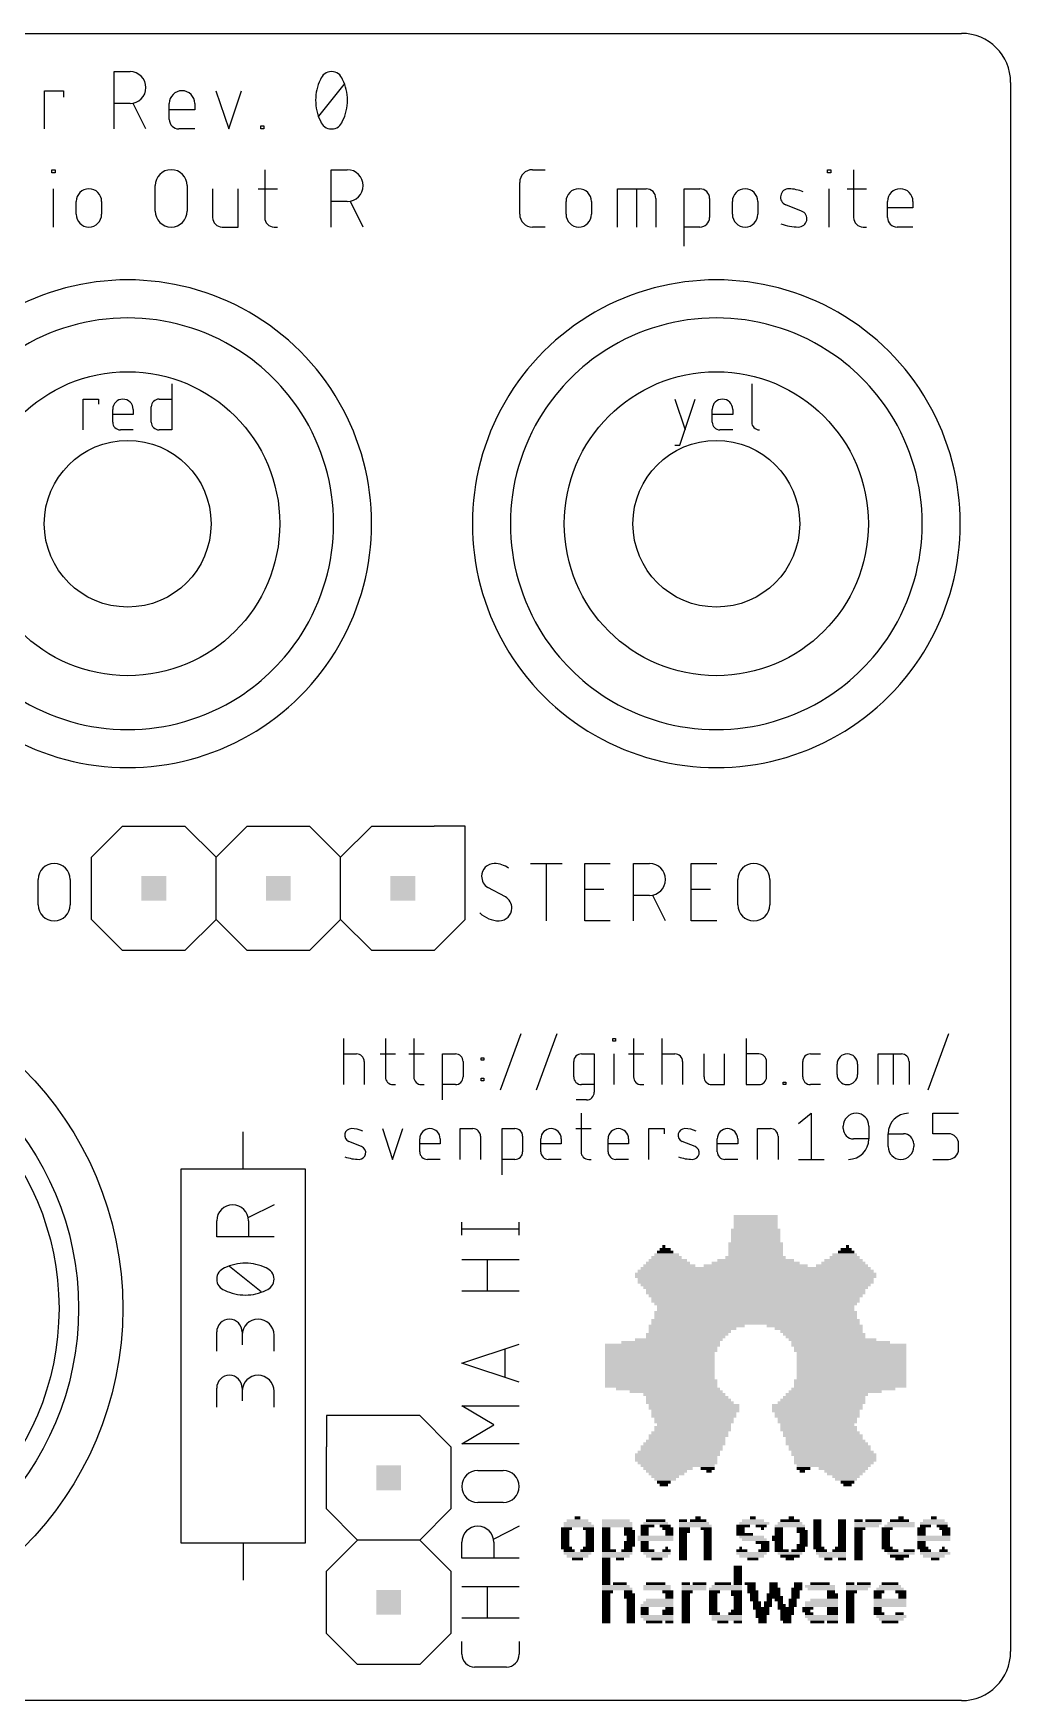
# Model space of a CAD drawing. Extents: x 0 to 48, y 0 to 43.3.
# Drawn here: x 28.08 to 48, y 0 to 34 of the extents above; entities that cross this region are included whole.
import ezdxf

# ---------------------------------------------------------------- set-up
doc = ezdxf.new("R2010")
doc.units = 0
for name, color, linetype in [('20', 30, 'CONTINUOUS'), ('21', 253, 'CONTINUOUS'), ('51', 253, 'CONTINUOUS')]:
    doc.layers.add(name, color=color, linetype=linetype)

# ---------------------------------------------------------------- blocks, each defined once
blk = doc.blocks.new('RECT')
blk.add_solid([(-0.5, -0.5), (0.5, -0.5), (-0.5, 0.5), (0.5, 0.5)])

msp = doc.modelspace()

# ---------------------------------------------------------------- linework, layer by layer
at = {"layer": '20'}
for p, q in [((1, 34), (47, 34)), ((48, 33), (48, 1)), ((47, 0), (1, 0))]:
    msp.add_line(p, q, dxfattribs=at)
for centre, start, end in [((47, 33), 0, 90), ((47, 1), 270, 0)]:
    msp.add_arc(centre, 1, start, end, dxfattribs=at)
at = {"layer": '21'}
for p, q in [((29.7233, 32.0508), (29.7233, 33.2192)), ((29.7233, 33.2192), (30.0479, 33.2192)), ((28.3016, 32.0508), (28.3016, 32.8297)), ((28.3016, 32.8297), (28.6911, 32.8297)), ((28.6911, 32.8297), (28.6911, 32.6999)), ((31.8002, 32.8297), (32.0598, 32.0508)), ((32.0598, 32.0508), (32.3194, 32.8297)), ((33.8957, 32.3104), (34.4149, 32.9596)), ((30.0479, 32.5701), (29.7233, 32.5701)), ((30.3724, 32.0508), (30.1128, 32.5701)), ((30.8477, 32.2455), (30.8477, 32.5701)), ((31.3669, 32.4403), (30.8477, 32.4403)), ((31.3669, 32.5701), (31.3669, 32.4403)), ((31.3669, 32.0508), (31.0424, 32.0508)), ((32.7131, 32.0508), (32.7131, 32.1157)), ((32.7131, 32.1157), (32.7781, 32.1157)), ((32.7781, 32.0508), (32.7131, 32.0508)), ((32.7781, 32.1157), (32.7781, 32.0508)), ((28.4533, 31.1543), (28.4533, 31.2192)), ((28.4533, 31.2192), (28.5182, 31.2192)), ((28.5182, 31.1543), (28.4533, 31.1543)), ((28.5182, 31.2192), (28.5182, 31.1543)), ((32.7931, 31.2192), (32.7931, 30.2455)), ((34.1502, 30.0508), (34.1502, 31.2192)), ((34.1502, 31.2192), (34.4748, 31.2192)), ((37.9915, 30.3104), (37.9915, 30.9596)), ((38.2511, 31.2192), (38.5108, 31.2192)), ((44.2686, 31.1543), (44.2686, 31.2192)), ((44.2686, 31.2192), (44.3335, 31.2192)), ((44.3335, 31.1543), (44.2686, 31.1543)), ((44.3335, 31.2192), (44.3335, 31.1543)), ((44.7984, 31.2192), (44.7984, 30.2455)), ((28.4857, 30.0508), (28.4857, 30.8297)), ((30.5615, 30.3754), (30.5615, 30.8946)), ((31.2106, 30.8946), (31.2106, 30.3754)), ((31.7313, 30.8297), (31.7313, 30.2455)), ((32.2506, 30.0508), (32.2506, 30.8297)), ((32.6633, 30.8297), (33.0527, 30.8297)), ((39.9873, 30.0508), (39.9873, 30.8297)), ((39.9873, 30.8297), (40.5715, 30.8297)), ((40.3768, 30.0508), (40.3768, 30.8297)), ((40.7662, 30.635), (40.7662, 30.0508)), ((41.3422, 29.6613), (41.3422, 30.8297)), ((41.3422, 30.8297), (41.6668, 30.8297)), ((41.8615, 30.635), (41.8615, 30.2455)), ((44.3011, 30.0508), (44.3011, 30.8297)), ((44.6686, 30.8297), (45.0581, 30.8297)), ((28.95, 30.3104), (28.95, 30.5701)), ((29.4693, 30.5701), (29.4693, 30.3104)), ((34.4748, 30.5701), (34.1502, 30.5701)), ((34.7993, 30.0508), (34.5397, 30.5701)), ((38.936, 30.3104), (38.936, 30.5701)), ((39.4553, 30.5701), (39.4553, 30.3104)), ((42.3269, 30.3104), (42.3269, 30.5701)), ((42.8462, 30.5701), (42.8462, 30.3104)), ((43.7394, 30.3754), (43.4149, 30.5052)), ((45.4892, 30.2455), (45.4892, 30.5701)), ((46.0085, 30.4403), (45.4892, 30.4403)), ((46.0085, 30.5701), (46.0085, 30.4403)), ((31.926, 30.0508), (32.2506, 30.0508)), ((32.9878, 30.0508), (33.0527, 30.0508)), ((38.5108, 30.0508), (38.2511, 30.0508)), ((41.6668, 30.0508), (41.3422, 30.0508)), ((44.9931, 30.0508), (45.0581, 30.0508)), ((46.0085, 30.0508), (45.684, 30.0508)), ((29.0894, 25.9144), (29.0894, 26.5409)), ((29.0894, 26.5409), (29.4026, 26.5409)), ((29.4026, 26.5409), (29.4026, 26.4365)), ((30.6383, 26.5409), (30.8994, 26.5409)), ((30.8994, 26.8542), (30.8994, 25.9144)), ((41.1544, 26.5409), (41.3632, 25.9144)), ((41.2588, 25.6011), (41.572, 26.5409)), ((42.7214, 26.8542), (42.7214, 26.071)), ((29.6938, 26.071), (29.6938, 26.332)), ((30.1115, 26.2276), (29.6938, 26.2276)), ((30.1115, 26.332), (30.1115, 26.2276)), ((30.4817, 26.071), (30.4817, 26.3843)), ((41.9163, 26.071), (41.9163, 26.332)), ((42.334, 26.2276), (41.9163, 26.2276)), ((42.334, 26.332), (42.334, 26.2276)), ((30.1115, 25.9144), (29.8504, 25.9144)), ((30.8994, 25.9144), (30.6383, 25.9144)), ((42.334, 25.9144), (42.073, 25.9144)), ((41.1544, 25.6011), (41.2588, 25.6011)), ((29.2613, 17.2005), (29.8963, 17.8355)), ((29.8963, 17.8355), (31.1663, 17.8355)), ((31.1663, 17.8355), (31.8013, 17.2005)), ((31.8013, 17.2005), (32.4363, 17.8355)), ((32.4363, 17.8355), (33.7063, 17.8355)), ((33.7063, 17.8355), (34.3413, 17.2005)), ((34.3413, 17.2005), (34.9763, 17.8355)), ((34.9763, 17.8355), (36.2463, 17.8355)), ((36.8813, 17.8355), (36.2463, 17.8355)), ((36.8813, 17.2005), (36.8813, 17.8355)), ((29.2613, 15.9305), (29.2613, 17.2005)), ((31.8013, 15.9305), (31.8013, 17.2005)), ((34.3413, 15.9305), (34.3413, 17.2005)), ((36.8813, 15.9305), (36.8813, 17.2005)), ((38.2107, 17.0705), (38.8599, 17.0705)), ((38.5353, 15.9021), (38.5353, 17.0705)), ((39.3179, 15.9021), (39.3179, 17.0705)), ((39.3179, 17.0705), (39.8372, 17.0705)), ((40.3136, 15.9021), (40.3136, 17.0705)), ((40.3136, 17.0705), (40.6382, 17.0705)), ((41.4896, 15.9021), (41.4896, 17.0705)), ((41.4896, 17.0705), (42.0089, 17.0705)), ((28.1763, 16.2266), (28.1763, 16.7459)), ((28.8255, 16.7459), (28.8255, 16.2266)), ((42.4398, 16.2266), (42.4398, 16.7459)), ((43.089, 16.7459), (43.089, 16.2266)), ((37.7013, 16.3889), (37.3443, 16.5836)), ((39.3179, 16.5512), (39.7074, 16.5512)), ((40.6382, 16.4213), (40.3136, 16.4213)), ((40.9627, 15.9021), (40.7031, 16.4213)), ((41.4896, 16.5512), (41.8791, 16.5512)), ((29.8963, 15.2955), (29.2613, 15.9305)), ((31.8013, 15.9305), (31.1663, 15.2955)), ((32.4363, 15.2955), (31.8013, 15.9305)), ((34.3413, 15.9305), (33.7063, 15.2955)), ((34.9763, 15.2955), (34.3413, 15.9305)), ((36.2463, 15.2955), (36.8813, 15.9305)), ((39.8372, 15.9021), (39.3179, 15.9021)), ((42.0089, 15.9021), (41.4896, 15.9021)), ((31.1663, 15.2955), (29.8963, 15.2955)), ((33.7063, 15.2955), (32.4363, 15.2955)), ((36.2463, 15.2955), (34.9763, 15.2955)), ((37.6035, 12.4577), (38.0212, 13.6063)), ((38.335, 12.4577), (38.7527, 13.6063)), ((46.3207, 12.4577), (46.7384, 13.6063)), ((34.4031, 12.5621), (34.4031, 13.5019)), ((35.2536, 13.5019), (35.2536, 12.7187)), ((35.8327, 13.5019), (35.8327, 12.7187)), ((39.8893, 13.4497), (39.8893, 13.5019)), ((39.8893, 13.5019), (39.9415, 13.5019)), ((39.9415, 13.4497), (39.8893, 13.4497)), ((39.9415, 13.5019), (39.9415, 13.4497)), ((40.3132, 13.5019), (40.3132, 12.7187)), ((40.8953, 12.5621), (40.8953, 13.5019)), ((42.6067, 13.5019), (42.6067, 12.5621)), ((34.4031, 13.1886), (34.6642, 13.1886)), ((34.8208, 13.032), (34.8208, 12.5621)), ((35.1492, 13.1886), (35.4625, 13.1886)), ((35.7283, 13.1886), (36.0416, 13.1886)), ((36.4193, 12.2488), (36.4193, 13.1886)), ((36.4193, 13.1886), (36.6804, 13.1886)), ((36.837, 13.032), (36.837, 12.7187)), ((37.2071, 13.0581), (37.2071, 13.1103)), ((37.2071, 13.1103), (37.2593, 13.1103)), ((37.2593, 13.0581), (37.2071, 13.0581)), ((37.2593, 13.1103), (37.2593, 13.0581)), ((39.0924, 12.7187), (39.0924, 13.032)), ((39.249, 13.1886), (39.5101, 13.1886)), ((39.5101, 13.1886), (39.5101, 12.4055)), ((39.9154, 12.5621), (39.9154, 13.1886)), ((40.2088, 13.1886), (40.5221, 13.1886)), ((40.8953, 13.1886), (41.1563, 13.1886)), ((41.313, 13.032), (41.313, 12.5621)), ((41.7487, 13.1886), (41.7487, 12.7187)), ((42.1664, 12.5621), (42.1664, 13.1886)), ((42.8678, 13.1886), (42.6067, 13.1886)), ((43.0244, 12.7187), (43.0244, 13.032)), ((43.7614, 12.7187), (43.7614, 13.032)), ((43.9181, 13.1886), (44.1269, 13.1886)), ((44.4614, 12.7709), (44.4614, 12.9798)), ((44.8791, 12.9798), (44.8791, 12.7709)), ((45.3019, 12.5621), (45.3019, 13.1886)), ((45.3019, 13.1886), (45.7718, 13.1886)), ((45.6152, 12.5621), (45.6152, 13.1886)), ((45.9284, 13.032), (45.9284, 12.5621)), ((37.2071, 12.6404), (37.2071, 12.6926)), ((37.2071, 12.6926), (37.2593, 12.6926)), ((37.2593, 12.6404), (37.2071, 12.6404)), ((37.2593, 12.6926), (37.2593, 12.6404)), ((43.364, 12.5621), (43.364, 12.6143)), ((43.364, 12.6143), (43.4162, 12.6143)), ((43.4162, 12.6143), (43.4162, 12.5621)), ((35.4102, 12.5621), (35.4625, 12.5621)), ((35.9894, 12.5621), (36.0416, 12.5621)), ((36.6804, 12.5621), (36.4193, 12.5621)), ((39.3535, 12.2488), (39.1446, 12.2488)), ((39.5101, 12.5621), (39.249, 12.5621)), ((40.4699, 12.5621), (40.5221, 12.5621)), ((41.9054, 12.5621), (42.1664, 12.5621)), ((42.6067, 12.5621), (42.8678, 12.5621)), ((43.4162, 12.5621), (43.364, 12.5621)), ((44.1269, 12.5621), (43.9181, 12.5621)), ((39.2421, 11.9779), (39.2421, 11.1947)), ((43.6733, 11.7691), (43.9344, 11.9779)), ((43.9344, 11.9779), (43.9344, 11.0381)), ((46.4165, 11.5602), (46.4165, 11.9779)), ((46.4165, 11.9779), (46.9386, 11.9779)), ((32.3535, 10.8388), (32.3535, 11.6007)), ((35.1912, 11.6646), (35.4, 11.0381)), ((35.4, 11.0381), (35.6089, 11.6646)), ((36.7762, 11.0381), (36.7762, 11.6646)), ((36.7762, 11.6646), (37.0372, 11.6646)), ((37.6342, 10.7248), (37.6342, 11.6646)), ((37.6342, 11.6646), (37.8952, 11.6646)), ((39.1377, 11.6646), (39.4509, 11.6646)), ((40.6218, 11.0381), (40.6218, 11.6646)), ((40.6218, 11.6646), (40.935, 11.6646)), ((40.935, 11.6646), (40.935, 11.5602)), ((42.8416, 11.0381), (42.8416, 11.6646)), ((42.8416, 11.6646), (43.1027, 11.6646)), ((44.5877, 11.6646), (44.5877, 11.7168)), ((45.1098, 11.7168), (45.1098, 11.4558)), ((45.5021, 11.5602), (45.8154, 11.5602)), ((45.5021, 11.2992), (45.5021, 11.5602)), ((46.7298, 11.5602), (46.4165, 11.5602)), ((34.7686, 11.2992), (34.5075, 11.4036)), ((35.9532, 11.1947), (35.9532, 11.4558)), ((36.3709, 11.3514), (35.9532, 11.3514)), ((36.3709, 11.4558), (36.3709, 11.3514)), ((37.1938, 11.508), (37.1938, 11.0381)), ((38.0518, 11.508), (38.0518, 11.1947)), ((38.4221, 11.1947), (38.4221, 11.4558)), ((38.8397, 11.3514), (38.4221, 11.3514)), ((38.8397, 11.4558), (38.8397, 11.3514)), ((39.7936, 11.1947), (39.7936, 11.4558)), ((40.2113, 11.3514), (39.7936, 11.3514)), ((40.2113, 11.4558), (40.2113, 11.3514)), ((41.5656, 11.2992), (41.3045, 11.4036)), ((42.0187, 11.1947), (42.0187, 11.4558)), ((42.4364, 11.3514), (42.0187, 11.3514)), ((42.4364, 11.4558), (42.4364, 11.3514)), ((43.2593, 11.508), (43.2593, 11.0381)), ((45.1098, 11.4558), (44.7966, 11.4558)), ((46.0242, 11.3514), (46.0242, 11.2992)), ((46.9386, 11.2469), (46.9386, 11.3514)), ((36.3709, 11.0381), (36.1098, 11.0381)), ((37.8952, 11.0381), (37.6342, 11.0381)), ((38.8397, 11.0381), (38.5787, 11.0381)), ((39.3987, 11.0381), (39.4509, 11.0381)), ((40.2113, 11.0381), (39.9503, 11.0381)), ((42.4364, 11.0381), (42.1753, 11.0381)), ((43.6733, 11.0381), (44.1955, 11.0381)), ((46.4165, 11.0381), (46.7298, 11.0381)), ((31.0835, 10.8388), (31.0835, 3.2188)), ((33.6235, 10.8388), (31.0835, 10.8388)), ((33.6235, 3.2188), (33.6235, 10.8388)), ((32.983, 10.1092), (32.4637, 9.8496)), ((31.8146, 9.4601), (31.8146, 9.7846)), ((32.4637, 9.7846), (32.4637, 9.4601)), ((36.8133, 9.4944), (36.8133, 9.7541)), ((36.8133, 9.6243), (37.9817, 9.6243)), ((37.9817, 9.4944), (37.9817, 9.7541)), ((32.983, 9.4601), (31.8146, 9.4601)), ((32.7233, 8.3365), (32.0742, 8.8558)), ((36.8133, 8.9963), (37.9817, 8.9963)), ((37.3326, 8.3472), (37.3326, 8.9963)), ((37.9817, 8.3472), (36.8133, 8.3472)), ((31.8146, 7.1286), (31.8146, 7.5181)), ((32.3338, 7.5181), (32.3338, 7.2585)), ((32.983, 7.1286), (32.983, 7.4532)), ((36.8133, 6.8811), (37.9817, 7.2705)), ((37.6896, 7.1732), (37.6896, 6.589)), ((37.9817, 6.4916), (36.8133, 6.8811)), ((31.8146, 5.9856), (31.8146, 6.3751)), ((32.3338, 6.3751), (32.3338, 6.1155)), ((32.983, 5.9856), (32.983, 6.3102)), ((34.685, 5.8143), (34.05, 5.8143)), ((34.05, 5.8143), (34.05, 5.1793)), ((35.955, 5.8143), (34.685, 5.8143)), ((36.59, 5.1793), (35.955, 5.8143)), ((37.4624, 5.6238), (36.8133, 6.0132)), ((36.8133, 6.0132), (37.9817, 6.0132)), ((36.8133, 5.2343), (37.4624, 5.6238)), ((34.05, 3.9093), (34.05, 5.1793)), ((36.59, 5.1793), (36.59, 3.9093)), ((37.9817, 5.2343), (36.8133, 5.2343)), ((37.1379, 4.691), (37.6571, 4.691)), ((34.685, 3.2743), (34.05, 3.9093)), ((36.59, 3.9093), (35.955, 3.2743)), ((37.6571, 4.0419), (37.1379, 4.0419)), ((37.9817, 3.5554), (37.4624, 3.2957)), ((31.0835, 3.2188), (33.6235, 3.2188)), ((32.3535, 3.2188), (32.3535, 2.4567)), ((34.05, 2.6393), (34.685, 3.2743)), ((35.955, 3.2743), (34.685, 3.2743)), ((35.955, 3.2743), (36.59, 2.6393)), ((36.8133, 2.9063), (36.8133, 3.2308)), ((37.4624, 3.2308), (37.4624, 2.9063)), ((37.9817, 2.9063), (36.8133, 2.9063)), ((34.05, 1.3693), (34.05, 2.6393)), ((36.59, 2.6393), (36.59, 1.3693)), ((36.8133, 2.3288), (37.9817, 2.3288)), ((37.3326, 1.6797), (37.3326, 2.3288)), ((34.685, 0.7343), (34.05, 1.3693)), ((36.59, 1.3693), (35.955, 0.7343)), ((37.9817, 1.6797), (36.8133, 1.6797)), ((36.8133, 0.9454), (36.8133, 1.2051)), ((37.9817, 1.2051), (37.9817, 0.9454)), ((35.955, 0.7343), (34.685, 0.7343)), ((37.7221, 0.6858), (37.0729, 0.6858))]:
    msp.add_line(p, q, dxfattribs=at)
for centre, radius in [((30, 24), 3.1), ((42, 24), 3.1), ((30, 24), 1.7), ((42, 24), 1.7), ((23, 8), 6.9), ((23, 8), 6), ((23, 8), 5.6)]:
    msp.add_circle(centre, radius, dxfattribs=at)
for centre, radius, start, end in [((30.0479, 32.8946), 0.3246, 270, 90), ((34.7936, 32.635), 0.9628, 154.0109, 180.0001), ((34.1553, 32.979), 0.2402, 90, 161.0751), ((34.1553, 32.979), 0.2402, 18.9248, 90.0002), ((33.517, 32.635), 0.9629, 359.9999, 25.9891), ((31.1073, 32.5701), 0.2596, 0, 180), ((34.7936, 32.635), 0.9629, 180, 205.9888), ((33.517, 32.635), 0.9629, 334.0112, 360), ((31.0424, 32.2455), 0.1947, 180, 270), ((34.1553, 32.291), 0.2402, 198.9254, 269.9998), ((34.1553, 32.291), 0.2402, 270, 341.0747), ((30.886, 30.8946), 0.3246, 0, 180), ((34.4748, 30.8946), 0.3246, 270, 90), ((38.2511, 30.9596), 0.2596, 90.0007, 180), ((29.2096, 30.5701), 0.2596, 0, 180), ((39.1957, 30.5701), 0.2596, 0, 180), ((40.5715, 30.635), 0.1947, 0, 90), ((41.6668, 30.635), 0.1947, 0.0009, 90), ((42.5866, 30.5701), 0.2596, 0, 180), ((43.4774, 30.6614), 0.1683, 89.1818, 248.1989), ((43.4693, 30.0927), 0.7371, 65.7612, 89.1819), ((45.7489, 30.5701), 0.2596, 0, 180), ((29.2096, 30.3104), 0.2596, 180, 0), ((30.886, 30.3754), 0.3246, 180, 0), ((38.2511, 30.3104), 0.2596, 180, 270), ((39.1957, 30.3104), 0.2596, 180, 0), ((42.5866, 30.3104), 0.2596, 180, 0), ((43.6769, 30.2191), 0.1683, 269.1818, 68.1989), ((31.926, 30.2455), 0.1947, 180, 270), ((32.9878, 30.2455), 0.1947, 180, 270), ((41.6668, 30.2455), 0.1947, 270, 0), ((43.6903, 31.1515), 1.1008, 250.209, 269.1819), ((44.9931, 30.2455), 0.1947, 180, 270), ((45.684, 30.2455), 0.1947, 180, 270), ((30, 24), 4.9729, 60.1541, 119.8459), ((42, 24), 4.9729, 60.1541, 119.8459), ((30, 24), 4.1976, 57.3808, 122.6192), ((42, 24), 4.1976, 57.3808, 122.6192), ((29.9026, 26.332), 0.2088, 0, 180), ((30.6383, 26.3843), 0.1566, 90, 180), ((42.1252, 26.332), 0.2088, 0, 180), ((30, 24), 4.1976, 327.3808, 32.6192), ((30, 24), 4.9729, 330.1541, 29.8459), ((42, 24), 4.9729, 150.1541, 209.8459), ((42, 24), 4.1976, 147.3808, 212.6192), ((42, 24), 4.1976, 327.3808, 32.6192), ((42, 24), 4.9729, 330.1541, 29.8459), ((29.8504, 26.071), 0.1566, 180, 270), ((30.6383, 26.071), 0.1566, 180, 270), ((42.073, 26.071), 0.1566, 180, 270), ((42.878, 26.071), 0.1566, 180, 270), ((30, 24), 4.1976, 237.3808, 302.6192), ((42, 24), 4.1976, 237.3808, 302.6192), ((30, 24), 4.9729, 240.1541, 299.8459), ((42, 24), 4.9729, 240.1541, 299.8459), ((28.5009, 16.7459), 0.3246, 0, 180), ((37.4741, 16.8108), 0.2596, 89.9993, 180), ((37.4741, 16.5836), 0.4868, 53.1301, 89.9993), ((40.6382, 16.7459), 0.3246, 270, 90), ((42.7644, 16.7459), 0.3246, 0, 180), ((37.4782, 16.8108), 0.2637, 179.9998, 239.4902), ((37.5675, 16.1617), 0.2637, 0.0001, 59.4899), ((28.5009, 16.2266), 0.3246, 180, 0), ((37.5715, 16.4506), 0.5485, 224.761, 269.9999), ((37.5715, 16.1617), 0.2596, 270, 0), ((42.7644, 16.2266), 0.3246, 180, 0), ((34.6642, 13.032), 0.1566, 0.0011, 90), ((36.6804, 13.032), 0.1566, 0.0011, 90), ((39.249, 13.032), 0.1566, 90, 180), ((41.1563, 13.032), 0.1566, 0.0011, 90), ((42.8678, 13.032), 0.1566, 0, 90), ((43.9181, 13.032), 0.1566, 90, 180), ((44.6703, 12.9798), 0.2088, 0, 180), ((45.7718, 13.032), 0.1566, 0, 90), ((35.4102, 12.7187), 0.1566, 180, 270), ((35.9894, 12.7187), 0.1566, 180, 270), ((36.6804, 12.7187), 0.1566, 270, 0), ((39.249, 12.7187), 0.1566, 180, 270), ((40.4699, 12.7187), 0.1566, 180, 270), ((41.9054, 12.7187), 0.1566, 180, 270), ((42.8678, 12.7187), 0.1566, 270, 359.9989), ((43.9181, 12.7187), 0.1566, 180, 270), ((44.6703, 12.7709), 0.2088, 180, 0), ((39.3535, 12.4055), 0.1566, 270.0011, 0), ((44.8488, 11.7168), 0.2611, 0, 180), ((45.9198, 11.5602), 0.4177, 90.0004, 180), ((34.5578, 11.5293), 0.1354, 89.1826, 248.1983), ((34.5513, 11.0718), 0.5929, 65.7606, 89.1826), ((36.162, 11.4558), 0.2088, 0, 180), ((37.0372, 11.508), 0.1566, 0.0011, 90), ((37.8952, 11.508), 0.1566, 0.0011, 90), ((38.6309, 11.4558), 0.2088, 0, 180), ((40.0025, 11.4558), 0.2088, 0, 180), ((41.3548, 11.5293), 0.1354, 89.1826, 248.1983), ((41.3483, 11.0718), 0.5929, 65.7606, 89.1826), ((42.2275, 11.4558), 0.2088, 0, 180), ((43.1027, 11.508), 0.1566, 0.0011, 90), ((44.7966, 11.6646), 0.2088, 180, 270), ((45.8154, 11.3514), 0.2088, 0, 90), ((46.7298, 11.3514), 0.2088, 0, 90), ((34.7183, 11.1735), 0.1354, 269.1826, 68.1983), ((41.5153, 11.1735), 0.1354, 269.1826, 68.1983), ((44.6922, 11.4558), 0.4177, 270, 0), ((45.7632, 11.2992), 0.2611, 180, 0), ((46.7298, 11.2469), 0.2088, 270, 0), ((34.729, 11.9234), 0.8854, 250.2085, 269.1826), ((36.1098, 11.1947), 0.1566, 180, 270), ((37.8952, 11.1947), 0.1566, 270, 0), ((38.5787, 11.1947), 0.1566, 180, 270), ((39.3987, 11.1947), 0.1566, 180, 270), ((39.9503, 11.1947), 0.1566, 180, 270), ((41.526, 11.9234), 0.8854, 250.2085, 269.1826), ((42.1753, 11.1947), 0.1566, 180, 270), ((32.1391, 9.7846), 0.3246, 0, 180), ((32.3988, 7.9579), 0.9629, 90.0001, 115.9889), ((32.3987, 7.9579), 0.9629, 64.0112, 90), ((32.0547, 8.5962), 0.2402, 108.924, 180.0001), ((32.0547, 8.5962), 0.2402, 180, 251.0758), ((32.7428, 8.5962), 0.2402, 0, 71.0747), ((32.7428, 8.5962), 0.2402, 288.9254, 359.9998), ((32.3987, 9.2345), 0.9629, 244.0111, 269.9999), ((32.3987, 9.2345), 0.9629, 270, 295.9888), ((32.0742, 7.5181), 0.2596, 0, 180), ((32.6584, 7.4532), 0.3246, 0, 180), ((32.0742, 6.3751), 0.2596, 0, 180), ((32.6584, 6.3102), 0.3246, 0, 180), ((37.1379, 4.3665), 0.3246, 90, 270), ((37.6571, 4.3665), 0.3246, 270, 90), ((37.1379, 3.2308), 0.3246, 0, 180), ((37.0729, 0.9455), 0.2596, 180.0014, 270), ((37.7221, 0.9454), 0.2596, 270, 0)]:
    msp.add_arc(centre, radius, start, end, dxfattribs=at)
at = {"layer": '51'}
for centre, radius, start, end in [((30, 24), 4.9729, 29.8459, 60.1541), ((42, 24), 4.9729, 119.8459, 150.1541), ((42, 24), 4.9729, 29.8459, 60.1541), ((30, 24), 4.1976, 32.6192, 57.3808), ((42, 24), 4.1976, 122.6192, 147.3808), ((42, 24), 4.1976, 32.6192, 57.3808), ((30, 24), 4.1976, 302.6192, 327.3808), ((30, 24), 4.9729, 299.8459, 330.1541), ((42, 24), 4.9729, 209.8459, 240.1541), ((42, 24), 4.1976, 212.6192, 237.3808), ((42, 24), 4.1976, 302.6192, 327.3808), ((42, 24), 4.9729, 299.8459, 330.1541)]:
    msp.add_arc(centre, radius, start, end, dxfattribs=at)

# ---------------------------------------------------------------- block references
at = {"layer": '21', "yscale": 0.0559}
for p, xscale in [((42.8015, 9.8752), 0.8941), ((42.8015, 9.5958), 1.0058), ((42.8015, 9.54), 1.0058), ((42.8015, 9.8194), 0.8941), ((42.8015, 9.7635), 0.8941), ((42.8015, 9.7076), 0.8941), ((42.8015, 9.6517), 0.8941), ((40.9575, 9.2047), 0.2235), ((40.9296, 9.2606), 0.0559), ((42.8015, 9.3164), 1.1176), ((42.8015, 9.2606), 1.1176), ((42.8015, 9.2047), 1.1176), ((42.8015, 9.4841), 1.0058), ((42.8015, 9.4282), 1.0058), ((42.8015, 9.3723), 1.0058), ((44.6456, 9.2047), 0.2235), ((44.6735, 9.2606), 0.0559), ((42.8015, 8.8135), 4.6939), ((41.0413, 8.8694), 1.0617), ((41.0134, 8.9253), 0.8941), ((41.0134, 8.9812), 0.7823), ((40.9854, 9.037), 0.6147), ((40.9854, 9.0929), 0.5029), ((40.9575, 9.1488), 0.3353), ((42.8015, 8.8694), 2.1234), ((42.8015, 8.9253), 1.7882), ((42.8015, 8.9812), 1.5646), ((42.8015, 9.037), 1.2294), ((42.8015, 9.1488), 1.1176), ((42.8015, 9.0929), 1.1176), ((44.5618, 8.8694), 1.0617), ((44.5897, 8.9253), 0.8941), ((44.5897, 8.9812), 0.7823), ((44.6176, 9.037), 0.6147), ((44.6176, 9.0929), 0.5029), ((44.6456, 9.1488), 0.3353), ((42.8015, 8.7018), 4.9174), ((42.8015, 8.6459), 4.9174), ((42.8015, 8.7576), 4.8057), ((42.8015, 8.59), 4.8057), ((42.8015, 8.5341), 4.8057), ((42.8015, 8.4782), 4.6939), ((42.8015, 8.4224), 4.5822), ((42.8015, 8.3665), 4.4704), ((42.8015, 8.3106), 4.4704), ((42.8015, 8.2547), 4.3586), ((42.8015, 8.1988), 4.2469), ((42.8015, 8.143), 4.2469), ((42.8015, 8.0871), 4.1351), ((42.8015, 7.9194), 4.1351), ((42.8015, 7.8636), 4.1351), ((42.8015, 7.8077), 4.1351), ((42.8015, 8.0312), 4.0234), ((42.8015, 7.9753), 4.0234), ((41.4045, 7.4724), 1.6764), ((41.6001, 7.64), 1.9558), ((41.5163, 7.5842), 1.7882), ((41.4604, 7.5283), 1.6764), ((42.8015, 7.7518), 4.2469), ((42.8015, 7.6959), 4.2469), ((44.003, 7.64), 1.9558), ((44.0868, 7.5842), 1.7882), ((44.1427, 7.5283), 1.6764), ((44.1985, 7.4724), 1.6764), ((40.9016, 7.2489), 2.347), ((40.8737, 7.193), 2.2911), ((40.8737, 7.1371), 2.2911), ((41.0693, 7.3048), 2.0117), ((41.2369, 7.3606), 1.7882), ((41.3766, 7.4165), 1.6205), ((44.2265, 7.4165), 1.6205), ((44.3662, 7.3606), 1.7882), ((44.5338, 7.3048), 2.0117), ((44.7015, 7.2489), 2.347), ((44.7294, 7.193), 2.2911), ((44.7294, 7.1371), 2.2911), ((40.8457, 7.0812), 2.2352), ((40.8457, 7.0254), 2.2352), ((40.8457, 6.9695), 2.2352), ((40.8457, 6.9136), 2.2352), ((40.8457, 6.8577), 2.2352), ((40.8457, 6.8018), 2.2352), ((44.7573, 7.0812), 2.2352), ((44.7573, 7.0254), 2.2352), ((44.7573, 6.9695), 2.2352), ((44.7573, 6.9136), 2.2352), ((44.7573, 6.8577), 2.2352), ((44.7573, 6.8018), 2.2352), ((40.8457, 6.746), 2.2352), ((40.8457, 6.6901), 2.2352), ((40.8457, 6.6342), 2.2352), ((40.8457, 6.5783), 2.2352), ((40.8737, 6.5224), 2.2911), ((40.8737, 6.4666), 2.2911), ((44.7294, 6.5224), 2.2911), ((44.7294, 6.4666), 2.2911), ((44.7573, 6.746), 2.2352), ((44.7573, 6.6901), 2.2352), ((44.7573, 6.6342), 2.2352), ((44.7573, 6.5783), 2.2352), ((40.8737, 6.4107), 2.2911), ((41.0134, 6.3548), 2.1234), ((41.181, 6.2989), 1.8999), ((41.3487, 6.243), 1.6764), ((41.4045, 6.1872), 1.6764), ((41.4325, 6.1313), 1.7323), ((44.1706, 6.1313), 1.7323), ((44.1985, 6.1872), 1.6764), ((44.2544, 6.243), 1.6764), ((44.4221, 6.2989), 1.8999), ((44.5897, 6.3548), 2.1234), ((44.7294, 6.4107), 2.2911), ((41.4604, 6.0754), 1.7882), ((41.5442, 6.0195), 1.844), ((41.5442, 5.9636), 1.844), ((41.5442, 5.8519), 1.7323), ((41.5442, 5.796), 1.7323), ((41.5722, 5.9078), 1.7882), ((44.0588, 6.0195), 1.844), ((44.0588, 5.9636), 1.844), ((44.0309, 5.9078), 1.7882), ((44.0588, 5.8519), 1.7323), ((44.0588, 5.796), 1.7323), ((44.1427, 6.0754), 1.7882), ((41.4604, 5.4607), 1.5646), ((41.5442, 5.7401), 1.6205), ((41.5442, 5.6842), 1.6205), ((41.5163, 5.5725), 1.5646), ((41.5163, 5.5166), 1.5646), ((41.5442, 5.6284), 1.5088), ((44.0588, 5.7401), 1.6205), ((44.0588, 5.6842), 1.6205), ((44.0588, 5.6284), 1.5088), ((44.0868, 5.5725), 1.5646), ((44.0868, 5.5166), 1.5646), ((44.1427, 5.4607), 1.5646), ((41.2928, 5.1813), 1.6764), ((41.2928, 5.1254), 1.6764), ((41.3487, 5.2372), 1.6764), ((41.3766, 5.2931), 1.6205), ((41.4325, 5.4048), 1.6205), ((41.4045, 5.349), 1.5646), ((44.1706, 5.4048), 1.6205), ((44.1985, 5.349), 1.5646), ((44.2265, 5.2931), 1.6205), ((44.2544, 5.2372), 1.6764), ((44.3103, 5.1813), 1.6764), ((44.3103, 5.1254), 1.6764), ((41.181, 4.9578), 1.6764), ((41.181, 4.9019), 1.6764), ((41.209, 5.0137), 1.7323), ((41.2369, 5.0696), 1.6764), ((41.209, 4.846), 1.6205), ((41.209, 4.7902), 1.5088), ((41.0134, 4.7343), 1.0058), ((41.8236, 4.7343), 0.2794), ((44.3662, 5.0696), 1.6764), ((44.3941, 5.0137), 1.7323), ((44.3941, 4.846), 1.6205), ((44.4221, 4.9578), 1.6764), ((44.4221, 4.9019), 1.6764), ((44.3941, 4.7902), 1.5088), ((43.7794, 4.7343), 0.2794), ((44.5897, 4.7343), 1.0058), ((40.9854, 4.6784), 0.8382), ((40.9854, 4.6225), 0.7264), ((40.9575, 4.5666), 0.5588), ((40.9575, 4.5108), 0.447), ((40.9296, 4.4549), 0.2794), ((40.9296, 4.399), 0.1676), ((41.8516, 4.6784), 0.1118), ((43.7515, 4.6784), 0.1118), ((44.6176, 4.6784), 0.8382), ((44.6176, 4.6225), 0.7264), ((44.6456, 4.5666), 0.5588), ((44.6456, 4.5108), 0.447), ((44.6735, 4.4549), 0.2794), ((44.6735, 4.399), 0.1676), ((39.1693, 3.7284), 0.1118), ((41.6281, 3.7284), 0.1118), ((42.7457, 3.7284), 0.1118), ((43.528, 3.7284), 0.1118), ((45.7632, 3.7284), 0.1118), ((46.4337, 3.7284), 0.1118), ((38.9458, 3.5049), 0.2235), ((38.9179, 3.449), 0.1676), ((38.9179, 3.3932), 0.1676), ((39.1693, 3.6167), 0.5588), ((39.1973, 3.5608), 0.6147), ((39.1693, 3.6726), 0.447), ((39.3929, 3.5049), 0.2235), ((39.4208, 3.449), 0.1676), ((39.4208, 3.3932), 0.1676), ((39.9796, 3.6167), 0.6147), ((39.9796, 3.5608), 0.6147), ((39.9517, 3.6726), 0.5588), ((39.7561, 3.5049), 0.1676), ((39.7561, 3.449), 0.1676), ((39.7561, 3.3932), 0.1676), ((40.2031, 3.5049), 0.1676), ((40.2311, 3.449), 0.2235), ((40.2311, 3.3932), 0.2235), ((40.5943, 3.5608), 0.2794), ((40.5384, 3.5049), 0.1676), ((40.5384, 3.449), 0.1676), ((40.5384, 3.3932), 0.1676), ((40.7619, 3.6167), 0.5029), ((40.7619, 3.6726), 0.3912), ((40.9575, 3.5608), 0.2235), ((41.0134, 3.5049), 0.2235), ((41.0413, 3.449), 0.1676), ((41.0413, 3.3932), 0.1676), ((41.5442, 3.6167), 0.6147), ((41.3207, 3.6726), 0.1676), ((41.5722, 3.5608), 0.6706), ((41.3207, 3.3932), 0.1676), ((41.3487, 3.5049), 0.2235), ((41.3487, 3.449), 0.2235), ((41.6281, 3.6726), 0.3353), ((41.7957, 3.5049), 0.2235), ((41.8236, 3.449), 0.1676), ((41.8236, 3.3932), 0.1676), ((42.5501, 3.5608), 0.2794), ((42.4942, 3.5049), 0.1676), ((42.4942, 3.449), 0.1676), ((42.578, 3.3932), 0.3353), ((42.7736, 3.6167), 0.6147), ((42.7457, 3.6726), 0.447), ((42.9133, 3.5608), 0.2235), ((42.9412, 3.5049), 0.0559), ((43.5, 3.5608), 0.6147), ((43.2765, 3.5049), 0.1676), ((43.2765, 3.449), 0.1676), ((43.2765, 3.3932), 0.1676), ((43.5, 3.6167), 0.5029), ((43.5, 3.6726), 0.3912), ((43.7515, 3.449), 0.2235), ((43.7236, 3.5049), 0.1676), ((43.7794, 3.3932), 0.1676), ((44.0588, 3.6726), 0.1676), ((44.0588, 3.6167), 0.1676), ((44.0588, 3.5608), 0.1676), ((44.0588, 3.5049), 0.1676), ((44.0588, 3.449), 0.1676), ((44.0588, 3.3932), 0.1676), ((44.5618, 3.6726), 0.1676), ((44.5618, 3.6167), 0.1676), ((44.5618, 3.5608), 0.1676), ((44.5618, 3.5049), 0.1676), ((44.5618, 3.449), 0.1676), ((44.5618, 3.3932), 0.1676), ((44.897, 3.6726), 0.1676), ((45.0926, 3.6167), 0.5588), ((44.925, 3.5049), 0.2235), ((44.897, 3.449), 0.1676), ((44.897, 3.3932), 0.1676), ((45.0647, 3.5608), 0.5029), ((45.2044, 3.6726), 0.3353), ((45.4558, 3.449), 0.1676), ((45.4558, 3.3932), 0.1676), ((45.4838, 3.5049), 0.2235), ((45.7352, 3.5608), 0.6147), ((45.7632, 3.6167), 0.5588), ((45.7352, 3.6726), 0.3912), ((46.1823, 3.5049), 0.1676), ((46.1823, 3.449), 0.1676), ((46.1823, 3.3932), 0.1676), ((46.4337, 3.6167), 0.5588), ((46.2661, 3.5608), 0.2235), ((46.4337, 3.6726), 0.447), ((46.6014, 3.5608), 0.2235), ((46.6573, 3.5049), 0.2235), ((46.6852, 3.449), 0.1676), ((46.6852, 3.3932), 0.1676), ((38.9458, 3.1138), 0.2235), ((38.9179, 3.3373), 0.1676), ((38.9179, 3.2814), 0.1676), ((38.9179, 3.2255), 0.1676), ((38.9179, 3.1696), 0.1676), ((39.0017, 3.0579), 0.2235), ((39.3649, 3.0579), 0.2794), ((39.3929, 3.1138), 0.2235), ((39.4208, 3.3373), 0.1676), ((39.4208, 3.2814), 0.1676), ((39.4208, 3.2255), 0.1676), ((39.4208, 3.1696), 0.1676), ((39.7561, 3.3373), 0.1676), ((39.7561, 3.2814), 0.1676), ((39.7561, 3.2255), 0.1676), ((39.7561, 3.1696), 0.1676), ((39.7561, 3.1138), 0.1676), ((39.812, 3.0579), 0.2794), ((40.1752, 3.0579), 0.2235), ((40.2311, 3.2255), 0.2235), ((40.2311, 3.1696), 0.2235), ((40.2031, 3.1138), 0.1676), ((40.259, 3.3373), 0.1676), ((40.259, 3.2814), 0.1676), ((40.7619, 3.3373), 0.7264), ((40.7619, 3.2814), 0.7264), ((40.5384, 3.2255), 0.1676), ((40.5384, 3.1696), 0.1676), ((40.5384, 3.1138), 0.1676), ((40.5943, 3.0579), 0.2794), ((40.9854, 3.0579), 0.1676), ((40.9854, 3.1138), 0.0559), ((41.3207, 3.3373), 0.1676), ((41.3207, 3.2814), 0.1676), ((41.3207, 3.2255), 0.1676), ((41.3207, 3.1696), 0.1676), ((41.3207, 3.1138), 0.1676), ((41.3207, 3.0579), 0.1676), ((41.8236, 3.3373), 0.1676), ((41.8236, 3.2814), 0.1676), ((41.8236, 3.2255), 0.1676), ((41.8236, 3.1696), 0.1676), ((41.8236, 3.1138), 0.1676), ((41.8236, 3.0579), 0.1676), ((42.5221, 3.0579), 0.2235), ((42.7177, 3.3373), 0.5029), ((42.4942, 3.1138), 0.0559), ((42.7736, 3.2814), 0.5029), ((42.9412, 3.2255), 0.2794), ((42.9692, 3.0579), 0.2235), ((42.9971, 3.1696), 0.1676), ((42.9971, 3.1138), 0.1676), ((43.2486, 3.3373), 0.2235), ((43.2486, 3.2814), 0.2235), ((43.2765, 3.2255), 0.1676), ((43.2765, 3.1696), 0.1676), ((43.2765, 3.1138), 0.1676), ((43.3324, 3.0579), 0.2794), ((43.6677, 3.0579), 0.2794), ((43.7515, 3.1696), 0.2235), ((43.7236, 3.1138), 0.1676), ((43.7794, 3.3373), 0.1676), ((43.7794, 3.2814), 0.1676), ((43.7794, 3.2255), 0.1676), ((44.0588, 3.3373), 0.1676), ((44.0588, 3.2814), 0.1676), ((44.0588, 3.2255), 0.1676), ((44.0588, 3.1696), 0.1676), ((44.0868, 3.1138), 0.2235), ((44.1427, 3.0579), 0.2235), ((44.5059, 3.0579), 0.2794), ((44.5338, 3.1138), 0.2235), ((44.5618, 3.3373), 0.1676), ((44.5618, 3.2814), 0.1676), ((44.5618, 3.2255), 0.1676), ((44.5618, 3.1696), 0.1676), ((44.897, 3.3373), 0.1676), ((44.897, 3.2814), 0.1676), ((44.897, 3.2255), 0.1676), ((44.897, 3.1696), 0.1676), ((44.897, 3.1138), 0.1676), ((44.897, 3.0579), 0.1676), ((45.4558, 3.3373), 0.1676), ((45.4558, 3.2814), 0.1676), ((45.4558, 3.2255), 0.1676), ((45.4558, 3.1696), 0.1676), ((45.4838, 3.1138), 0.2235), ((45.5676, 3.0579), 0.2794), ((45.9308, 3.0579), 0.2235), ((46.4337, 3.3373), 0.6706), ((46.4337, 3.2814), 0.6706), ((46.2102, 3.1138), 0.2235), ((46.1823, 3.2255), 0.1676), ((46.1823, 3.1696), 0.1676), ((46.2661, 3.0579), 0.2235), ((46.6293, 3.0579), 0.1676), ((46.6293, 3.1138), 0.0559), ((39.1693, 3.002), 0.5588), ((39.1693, 2.9461), 0.447), ((39.1693, 2.8902), 0.2235), ((39.9796, 3.002), 0.6147), ((39.9517, 2.9461), 0.5588), ((39.7561, 2.8902), 0.1676), ((39.7561, 2.8344), 0.1676), ((39.7561, 2.7785), 0.1676), ((39.7561, 2.7226), 0.1676), ((40.0355, 2.8902), 0.1676), ((40.7899, 3.002), 0.5588), ((40.7899, 2.9461), 0.447), ((40.7899, 2.8902), 0.2235), ((41.3207, 3.002), 0.1676), ((41.3207, 2.9461), 0.1676), ((41.3207, 2.8902), 0.1676), ((41.8236, 3.002), 0.1676), ((41.8236, 2.9461), 0.1676), ((41.8236, 2.8902), 0.1676), ((42.4383, 2.7226), 0.1676), ((42.7177, 3.002), 0.6147), ((42.7177, 2.9461), 0.5029), ((42.7457, 2.8902), 0.2235), ((43.5, 3.002), 0.5029), ((43.5, 2.9461), 0.3912), ((43.5, 2.8902), 0.1676), ((44.3382, 3.002), 0.6147), ((44.3662, 2.9461), 0.5588), ((44.2824, 2.8902), 0.1676), ((44.5618, 2.8902), 0.1676), ((44.897, 3.002), 0.1676), ((44.897, 2.9461), 0.1676), ((44.897, 2.8902), 0.1676), ((45.7632, 3.002), 0.5588), ((45.7352, 2.9461), 0.3912), ((45.7352, 2.8902), 0.1676), ((46.4617, 3.002), 0.6147), ((46.4337, 2.9461), 0.447), ((46.4617, 2.8902), 0.1676), ((39.7561, 2.6667), 0.1676), ((39.7561, 2.6108), 0.1676), ((39.7561, 2.555), 0.1676), ((39.7561, 2.4991), 0.1676), ((39.7561, 2.4432), 0.1676), ((39.7561, 2.3873), 0.1676), ((40.0355, 2.3873), 0.2794), ((40.7619, 2.3873), 0.3912), ((41.3766, 2.3873), 0.1676), ((41.656, 2.3873), 0.2794), ((42.131, 2.3873), 0.3353), ((42.4383, 2.6667), 0.1676), ((42.4383, 2.6108), 0.1676), ((42.4383, 2.555), 0.1676), ((42.4383, 2.4991), 0.1676), ((42.4383, 2.4432), 0.1676), ((42.4383, 2.3873), 0.1676), ((42.6898, 2.3873), 0.2235), ((43.1648, 2.3873), 0.1676), ((43.6677, 2.3873), 0.1676), ((44.1147, 2.3873), 0.3912), ((44.7294, 2.3873), 0.1676), ((45.0088, 2.3873), 0.2794), ((45.5397, 2.3873), 0.3353), ((39.9796, 2.2756), 0.6147), ((39.784, 2.2197), 0.2235), ((39.9517, 2.3314), 0.5588), ((39.7561, 2.1638), 0.1676), ((39.7561, 2.1079), 0.1676), ((39.7561, 2.052), 0.1676), ((40.2031, 2.2197), 0.1676), ((40.2311, 2.1638), 0.2235), ((40.2311, 2.1079), 0.2235), ((40.259, 2.052), 0.1676), ((40.7899, 2.3314), 0.5588), ((40.7899, 2.2756), 0.5588), ((40.8457, 2.052), 0.5588), ((41.0134, 2.2197), 0.2235), ((41.0413, 2.1638), 0.1676), ((41.0413, 2.1079), 0.1676), ((41.5442, 2.3314), 0.5029), ((41.5442, 2.2756), 0.5029), ((41.4045, 2.2197), 0.2235), ((41.3766, 2.1638), 0.1676), ((41.3766, 2.1079), 0.1676), ((41.3766, 2.052), 0.1676), ((41.9633, 2.2197), 0.2235), ((42.1869, 2.2756), 0.6706), ((41.9354, 2.1638), 0.1676), ((41.9354, 2.1079), 0.1676), ((41.9354, 2.052), 0.1676), ((42.2148, 2.3314), 0.6147), ((42.4104, 2.2197), 0.2235), ((42.4104, 2.1638), 0.2235), ((42.4383, 2.1079), 0.1676), ((42.4383, 2.052), 0.1676), ((42.7177, 2.3314), 0.1676), ((42.7177, 2.2756), 0.1676), ((42.7457, 2.2197), 0.2235), ((42.7736, 2.1638), 0.1676), ((42.7736, 2.1079), 0.1676), ((42.7736, 2.052), 0.1676), ((43.0809, 2.052), 0.1118), ((43.1648, 2.1638), 0.2794), ((43.1927, 2.1079), 0.3353), ((43.1648, 2.3314), 0.1676), ((43.1927, 2.2756), 0.2235), ((43.1927, 2.2197), 0.2235), ((43.2765, 2.052), 0.1676), ((43.5559, 2.052), 0.1676), ((43.6397, 2.2756), 0.2235), ((43.6118, 2.2197), 0.1676), ((43.6118, 2.1638), 0.1676), ((43.6118, 2.1079), 0.1676), ((43.6677, 2.3314), 0.1676), ((44.1147, 2.3314), 0.6147), ((44.1427, 2.2756), 0.5588), ((44.1985, 2.052), 0.5588), ((44.3382, 2.2197), 0.1676), ((44.3662, 2.1638), 0.2235), ((44.3662, 2.1079), 0.2235), ((44.897, 2.3314), 0.5029), ((44.8691, 2.2756), 0.447), ((44.7573, 2.2197), 0.2235), ((44.7294, 2.1638), 0.1676), ((44.7294, 2.1079), 0.1676), ((44.7294, 2.052), 0.1676), ((45.3161, 2.2197), 0.2235), ((45.2882, 2.1638), 0.1676), ((45.2882, 2.1079), 0.1676), ((45.5397, 2.052), 0.6706), ((45.5397, 2.2756), 0.5588), ((45.5397, 2.3314), 0.447), ((45.7632, 2.2197), 0.2235), ((45.7911, 2.1638), 0.1676), ((45.7911, 2.1079), 0.1676), ((39.7561, 1.9962), 0.1676), ((39.7561, 1.9403), 0.1676), ((39.7561, 1.8844), 0.1676), ((39.7561, 1.8285), 0.1676), ((39.7561, 1.7726), 0.1676), ((39.7561, 1.7168), 0.1676), ((40.259, 1.9962), 0.1676), ((40.259, 1.9403), 0.1676), ((40.259, 1.8844), 0.1676), ((40.259, 1.8285), 0.1676), ((40.259, 1.7726), 0.1676), ((40.259, 1.7168), 0.1676), ((40.7899, 1.9403), 0.6706), ((40.5384, 1.8844), 0.1676), ((40.5384, 1.8285), 0.1676), ((40.5384, 1.7726), 0.1676), ((40.7899, 1.7168), 0.6706), ((40.8178, 1.9962), 0.6147), ((41.0134, 1.8285), 0.2235), ((41.0134, 1.7726), 0.2235), ((41.0413, 1.8844), 0.1676), ((41.3766, 1.9962), 0.1676), ((41.3766, 1.9403), 0.1676), ((41.3766, 1.8844), 0.1676), ((41.3766, 1.8285), 0.1676), ((41.3766, 1.7726), 0.1676), ((41.3766, 1.7168), 0.1676), ((41.9633, 1.7726), 0.2235), ((41.9354, 1.9962), 0.1676), ((41.9354, 1.9403), 0.1676), ((41.9354, 1.8844), 0.1676), ((41.9354, 1.8285), 0.1676), ((42.2148, 1.7168), 0.6147), ((42.3824, 1.7726), 0.2794), ((42.4104, 1.8285), 0.2235), ((42.4383, 1.9962), 0.1676), ((42.4383, 1.9403), 0.1676), ((42.4383, 1.8844), 0.1676), ((42.9133, 1.8844), 0.3353), ((42.8295, 1.9962), 0.1676), ((42.8295, 1.9403), 0.1676), ((42.9412, 1.8285), 0.2794), ((42.9412, 1.7726), 0.2794), ((42.9133, 1.7168), 0.2235), ((43.053, 1.9962), 0.1676), ((43.053, 1.9403), 0.1676), ((43.3045, 1.9962), 0.1118), ((43.3324, 1.9403), 0.1676), ((43.4162, 1.8844), 0.3353), ((43.4442, 1.8285), 0.2794), ((43.4442, 1.7726), 0.2794), ((43.4162, 1.7168), 0.2235), ((43.5559, 1.9962), 0.1676), ((43.5559, 1.9403), 0.1676), ((43.8353, 1.8285), 0.1676), ((43.8633, 1.8844), 0.2235), ((44.1427, 1.9962), 0.6706), ((44.1427, 1.9403), 0.6706), ((43.8912, 1.7726), 0.1676), ((44.1427, 1.7168), 0.6706), ((44.3662, 1.8844), 0.2235), ((44.3662, 1.8285), 0.2235), ((44.3662, 1.7726), 0.2235), ((44.7294, 1.9962), 0.1676), ((44.7294, 1.9403), 0.1676), ((44.7294, 1.8844), 0.1676), ((44.7294, 1.8285), 0.1676), ((44.7294, 1.7726), 0.1676), ((44.7294, 1.7168), 0.1676), ((45.3161, 1.7726), 0.2235), ((45.5397, 1.9962), 0.6706), ((45.5397, 1.9403), 0.6706), ((45.2882, 1.8844), 0.1676), ((45.2882, 1.8285), 0.1676), ((45.5676, 1.7168), 0.6147), ((45.7352, 1.7726), 0.1676), ((39.7561, 1.6609), 0.1676), ((39.7561, 1.605), 0.1676), ((40.259, 1.6609), 0.1676), ((40.259, 1.605), 0.1676), ((40.8178, 1.6609), 0.6147), ((40.734, 1.605), 0.3353), ((41.0413, 1.605), 0.1676), ((41.3766, 1.6609), 0.1676), ((41.3766, 1.605), 0.1676), ((42.2148, 1.6609), 0.6147), ((42.131, 1.605), 0.2235), ((42.4383, 1.605), 0.1676), ((42.9412, 1.6609), 0.1676), ((42.9412, 1.605), 0.1676), ((43.4162, 1.6609), 0.2235), ((43.4442, 1.605), 0.1676), ((44.1706, 1.6609), 0.6147), ((44.0588, 1.605), 0.2794), ((44.3662, 1.605), 0.2235), ((44.7294, 1.6609), 0.1676), ((44.7294, 1.605), 0.1676), ((45.5676, 1.6609), 0.5029), ((45.5397, 1.605), 0.3353)]:
    msp.add_blockref('RECT', p, dxfattribs=dict(at, xscale=xscale))
at = {"layer": '51', "xscale": 0.508, "yscale": 0.508}
for p, rotation in [((30.5313, 16.5655), 180), ((33.0712, 16.5655), 180), ((35.6112, 16.5655), 180), ((35.32, 4.5442), 270), ((35.32, 2.0043), 270)]:
    msp.add_blockref('RECT', p, dxfattribs=dict(at, rotation=rotation))

doc.saveas('drawing.dxf')
